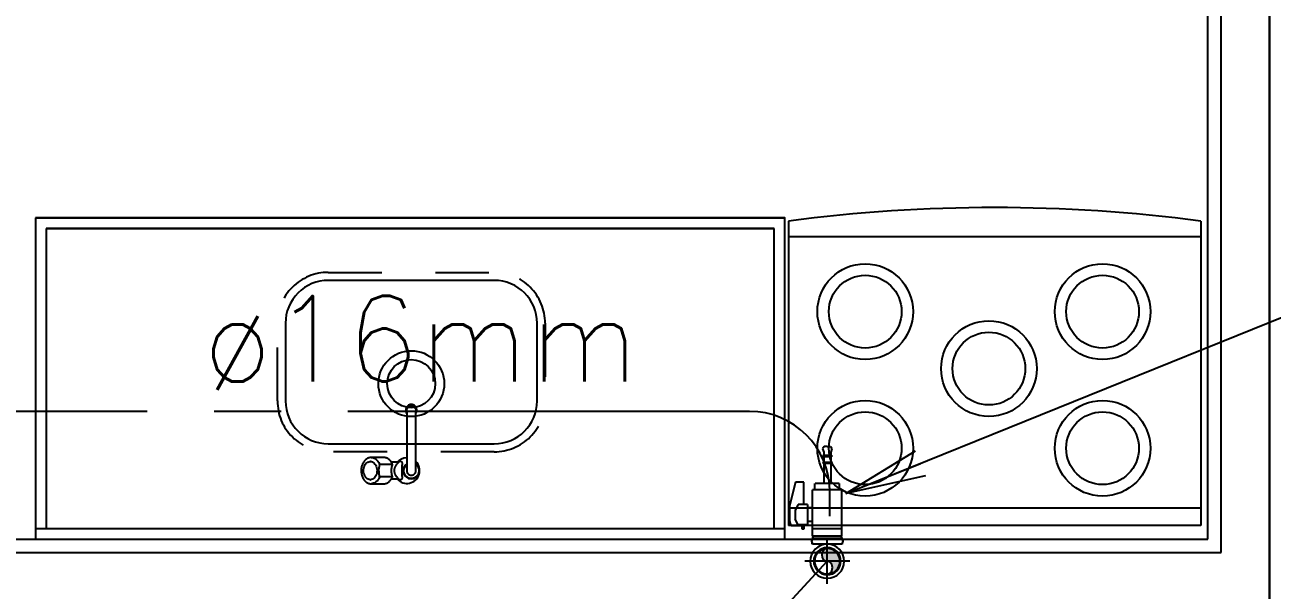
# Model space of a CAD drawing. Header units: millimetres. Extents: x 188.6 to 263.2, y 40.1 to 120.1.
# Drawn here: x 198.747 to 201.076, y 90.76 to 91.815 of the extents above; entities that cross this region are included whole.
import ezdxf

# ---------------------------------------------------------------- set-up
doc = ezdxf.new("R2010")
doc.units = ezdxf.units.MM
doc.linetypes.add('CENTER2', pattern=[1.125, 0.75, -0.125, 0.125, -0.125])
doc.linetypes.add('XREF-TIPO$0$HIDDEN2', pattern=[0.1875, 0.125, -0.0625])
for name, color, linetype in [('ARQ', 8, 'Continuous'), ('GAS-COL', 7, 'Continuous'), ('GAS-PONTO', 202, 'Continuous'), ('GAS-TEXTO', 7, 'Continuous'), ('GAS-TUBO-PISO', 6, 'CENTER2'), ('XREF-TIPO$0$L-MC-LAYOUT MOLHADO', 8, 'Continuous'), ('XREF-TIPO$0$LAYOUT MOLHADO', 8, 'Continuous')]:
    doc.layers.add(name, color=color, linetype=linetype)
doc.styles.add('60-100', font='romans.shx', dxfattribs={"height": 0.16})
doc.styles.add('60-75', font='romans.shx', dxfattribs={"height": 0.12})
doc.dimstyles.new('IND75', dxfattribs={"dimtxt": 0.15, "dimasz": 0.1875, "dimexe": 0.15, "dimexo": 0, "dimgap": 0.1, "dimtad": 1, "dimzin": 10, "dimdsep": 46, "dimtxsty": '60-75', "dimcen": 0, "dimclrd": 256, "dimclre": 1, "dimclrt": 256, "dimadec": 0, "dimazin": 0, "dimtfac": 1, "dimtix": 1, "dimtmove": 2, "dimatfit": 3, "dimfxl": 0.15, "dimtolj": 1, "dimtzin": 6, "dimarcsym": 0})
doc.dimstyles.new('SETAS75', dxfattribs={"dimtxt": 0.16, "dimasz": 0.15, "dimexe": 0.15, "dimexo": 0, "dimgap": 0.1, "dimtad": 1, "dimzin": 10, "dimdsep": 46, "dimtxsty": '60-100', "dimblk1": 'OPEN', "dimblk2": 'OPEN', "dimsah": 1, "dimcen": 0, "dimclrd": 244, "dimclre": 244, "dimclrt": 7, "dimadec": 0, "dimazin": 0, "dimtfac": 1, "dimtix": 1, "dimtmove": 2, "dimatfit": 3, "dimldrblk": 'OPEN', "dimfxl": 0.15, "dimtolj": 1, "dimtzin": 6, "dimarcsym": 0})

# ---------------------------------------------------------------- blocks, each defined once
blk = doc.blocks.new('XREF-TIPO$0$CUBA_BL47_SUPERIOR')
for p, q in [((0.155, 0.1123), (-0.155, 0.1123)), ((-0.235, 0.0323), (-0.235, -0.1128)), ((0.235, -0.1128), (0.235, 0.0323)), ((-0.155, -0.1928), (0.155, -0.1928))]:
    blk.add_line(p, q)
at = {"color": 8, "linetype": 'XREF-TIPO$0$HIDDEN2', "ltscale": 0.5}
blk.add_lwpolyline([(-0.25, 0.0323, -0.414214), (-0.155, 0.1273), (0.155, 0.1273, -0.414214), (0.25, 0.0323), (0.25, -0.1128, -0.414214), (0.155, -0.2078), (-0.155, -0.2078, -0.414214), (-0.25, -0.1128)], format="xyb", close=True, dxfattribs=at)
at = {"color": 8}
blk.add_circle((0, 0), 0.0615, dxfattribs=at)
blk.add_circle((0, 0), 0.0449)
for centre, start, end in [((-0.155, 0.0323), 90, 180), ((0.155, 0.0323), 0, 90), ((-0.155, -0.1128), 180, 270), ((0.155, -0.1128), 270, 0)]:
    blk.add_arc(centre, 0.08, start, end)
blk = doc.blocks.new('XREF-TIPO$0$DECA_1195CR40_SUPERIOR')
for p, q in [((0.0512, 0.0249), (0.051, 0.0249)), ((0.0513, 0.0249), (0.0512, 0.0249)), ((0.0751, 0.0249), (0.0513, 0.0249)), ((-0.0086, 0.0002), (-0.0086, -0.1099)), ((0.0086, -0.1099), (0.0086, 0.0002)), ((0.0369, 0.016), (0.0246, 0.016)), ((0.0766, 0.0174), (0.0761, 0.0174)), ((0.0246, -0.0151), (0.0369, -0.0151)), ((0.0761, -0.0166), (0.0766, -0.0166)), ((0.0513, -0.0241), (0.0751, -0.0241)), ((-0.0102, -0.1112), (-0.0102, -0.1129)), ((-0.0086, -0.1099), (-0.0086, -0.1112)), ((0.0086, -0.1112), (0.0086, -0.1099)), ((0.0102, -0.1129), (0.0102, -0.1112))]:
    blk.add_line(p, q)
at = {"color": 8}
for p, q in [((0.0594, 0.0116), (0.0356, 0.0116)), ((0.0356, -0.0108), (0.0594, -0.0108))]:
    blk.add_line(p, q, dxfattribs=at)
for points in [[(0.051, 0.0249, 0), (0.0505, 0.0249, 0), (0.0496, 0.0248, 0), (0.0488, 0.0247, 0), (0.0479, 0.0245, 0), (0.047, 0.0243, 0), (0.0462, 0.024, 0), (0.0454, 0.0236, 0), (0.0445, 0.0232, 0), (0.0437, 0.0228, 0), (0.0429, 0.0223, 0), (0.0422, 0.0218, 0), (0.0414, 0.0212, 0), (0.0407, 0.0205, 0), (0.04, 0.0198, 0), (0.0393, 0.0191, 0), (0.0386, 0.0183, 0), (0.038, 0.0175, 0), (0.0374, 0.0167, 0), (0.0368, 0.0158, 0), (0.0363, 0.0149, 0), (0.0358, 0.0139, 0), (0.0354, 0.013, 0), (0.0353, 0.0128, 0)], [(0.0513, 0.0249, 0), (0.0513, 0.0249, 0)], [(0.0751, -0.0241, 0), (0.0755, -0.0241, 0), (0.0764, -0.024, 0), (0.0773, -0.0239, 0), (0.0781, -0.0237, 0), (0.079, -0.0235, 0), (0.0799, -0.0233, 0), (0.0807, -0.0229, 0), (0.0815, -0.0226, 0), (0.0823, -0.0221, 0), (0.0831, -0.0217, 0), (0.0839, -0.0211, 0), (0.0847, -0.0206, 0), (0.0854, -0.02, 0), (0.0861, -0.0193, 0), (0.0868, -0.0186, 0), (0.0875, -0.0178, 0), (0.0881, -0.017, 0), (0.0888, -0.0162, 0), (0.0893, -0.0153, 0), (0.0899, -0.0144, 0), (0.0904, -0.0135, 0), (0.0909, -0.0125, 0), (0.0913, -0.0115, 0), (0.0917, -0.0105, 0), (0.0921, -0.0095, 0), (0.0924, -0.0084, 0), (0.0927, -0.0073, 0), (0.093, -0.0062, 0), (0.0932, -0.0051, 0), (0.0934, -0.004, 0), (0.0935, -0.0028, 0), (0.0936, -0.0017, 0), (0.0937, -0.0005, 0), (0.0937, 0.0006, 0), (0.0936, 0.0018, 0), (0.0936, 0.0029, 0), (0.0935, 0.0041, 0), (0.0933, 0.0052, 0), (0.0931, 0.0064, 0), (0.0929, 0.0075, 0), (0.0926, 0.0086, 0), (0.0923, 0.0096, 0), (0.092, 0.0107, 0), (0.0916, 0.0117, 0), (0.0912, 0.0128, 0), (0.0907, 0.0137, 0), (0.0902, 0.0147, 0), (0.0897, 0.0156, 0), (0.0891, 0.0165, 0), (0.0885, 0.0174, 0), (0.0879, 0.0182, 0), (0.0873, 0.019, 0), (0.0866, 0.0197, 0), (0.0859, 0.0204, 0), (0.0851, 0.0211, 0), (0.0844, 0.0217, 0), (0.0836, 0.0222, 0), (0.0828, 0.0227, 0), (0.082, 0.0232, 0), (0.0812, 0.0236, 0), (0.0803, 0.0239, 0), (0.0795, 0.0242, 0), (0.0786, 0.0245, 0), (0.0778, 0.0247, 0), (0.0769, 0.0248, 0), (0.076, 0.0249, 0), (0.0751, 0.0249, 0), (0.0751, 0.0249, 0)], [(0.0751, 0.0249, 0), (0.0751, 0.0249, 0)], [(0.0086, 0.0002, 0), (0.0086, 0.0005, 0), (0.0086, 0.0009, 0), (0.0086, 0.0012, 0), (0.0086, 0.0014, 0), (0.0085, 0.0016, 0), (0.0085, 0.0017, 0), (0.0085, 0.0018, 0), (0.0085, 0.0019, 0), (0.0085, 0.0021, 0), (0.0084, 0.0022, 0), (0.0084, 0.0023, 0), (0.0084, 0.0024, 0), (0.0084, 0.0024, 0), (0.0083, 0.0025, 0), (0.0083, 0.0026, 0), (0.0082, 0.0029, 0), (0.0081, 0.0032, 0), (0.008, 0.0035, 0), (0.0079, 0.0038, 0), (0.0076, 0.0045, 0), (0.0073, 0.005, 0), (0.0069, 0.0056, 0), (0.0065, 0.0061, 0), (0.006, 0.0065, 0), (0.0055, 0.007, 0), (0.005, 0.0074, 0), (0.0045, 0.0077, 0), (0.004, 0.008, 0), (0.0034, 0.0083, 0), (0.0028, 0.0085, 0), (0.0022, 0.0087, 0), (0.0016, 0.0088, 0), (0.001, 0.0089, 0), (0.0003, 0.009, 0), (-0.0003, 0.009, 0), (-0.0009, 0.0089, 0), (-0.0016, 0.0088, 0), (-0.0022, 0.0087, 0), (-0.0028, 0.0085, 0), (-0.0034, 0.0083, 0), (-0.0039, 0.008, 0), (-0.0045, 0.0077, 0), (-0.005, 0.0074, 0), (-0.0055, 0.007, 0), (-0.006, 0.0066, 0), (-0.0064, 0.0061, 0), (-0.0068, 0.0056, 0), (-0.0072, 0.0051, 0), (-0.0076, 0.0045, 0), (-0.0076, 0.0043, 0), (-0.0077, 0.0042, 0), (-0.0078, 0.004, 0), (-0.0079, 0.0039, 0), (-0.0079, 0.0037, 0), (-0.008, 0.0035, 0), (-0.0081, 0.0032, 0), (-0.0082, 0.003, 0), (-0.0083, 0.0027, 0), (-0.0084, 0.0024, 0), (-0.0085, 0.002, 0), (-0.0085, 0.0016, 0), (-0.0086, 0.0011, 0), (-0.0086, 0.0007, 0), (-0.0086, 0.0002, 0)], [(0.0246, 0.016, 0), (0.0245, 0.016, 0), (0.0243, 0.016, 0), (0.0242, 0.016, 0), (0.0241, 0.016, 0), (0.024, 0.016, 0), (0.024, 0.016, 0), (0.024, 0.016, 0)], [(0.0352, 0.0117, 0), (0.0352, 0.0117, 0), (0.0353, 0.0117, 0), (0.0354, 0.0116, 0), (0.0356, 0.0116, 0)], [(0.0352, 0.0117, 0), (0.0354, 0.0111, 0), (0.0357, 0.0099, 0), (0.036, 0.0087, 0), (0.0362, 0.0075, 0), (0.0364, 0.0063, 0), (0.0366, 0.005, 0), (0.0367, 0.0037, 0), (0.0368, 0.0025, 0), (0.0368, 0.0012, 0), (0.0368, -0.0001, 0), (0.0368, -0.0013, 0), (0.0367, -0.0026, 0), (0.0366, -0.0039, 0), (0.0364, -0.0051, 0), (0.0363, -0.0064, 0), (0.036, -0.0076, 0), (0.0358, -0.0088, 0), (0.0354, -0.01, 0), (0.0352, -0.0109, 0)], [(0.0639, 0.0004, 0), (0.0641, 0.003, 0), (0.0645, 0.0056, 0), (0.0652, 0.008, 0), (0.0662, 0.0102, 0), (0.0675, 0.0122, 0), (0.0689, 0.014, 0), (0.0705, 0.0154, 0), (0.0723, 0.0164, 0), (0.0742, 0.0171, 0), (0.0761, 0.0174, 0), (0.0766, 0.0174, 0)], [(0.0766, -0.0166, 0), (0.0746, -0.0164, 0), (0.0727, -0.0158, 0), (0.0709, -0.0148, 0), (0.0693, -0.0135, 0), (0.0678, -0.0118, 0), (0.0665, -0.0099, 0), (0.0655, -0.0077, 0), (0.0647, -0.0053, 0), (0.0642, -0.0028, 0), (0.0639, -0.0002, 0), (0.0639, 0.0004, 0)], [(0.0766, 0.0174, 0), (0.0785, 0.0172, 0), (0.0804, 0.0166, 0), (0.0822, 0.0157, 0), (0.0838, 0.0143, 0), (0.0853, 0.0127, 0), (0.0866, 0.0107, 0), (0.0877, 0.0085, 0), (0.0885, 0.0062, 0), (0.089, 0.0036, 0), (0.0892, 0.001, 0), (0.0891, -0.0016, 0), (0.0887, -0.0041, 0), (0.0881, -0.0066, 0), (0.0871, -0.0088, 0), (0.086, -0.0109, 0), (0.0846, -0.0127, 0), (0.083, -0.0142, 0), (0.0812, -0.0154, 0), (0.0794, -0.0161, 0), (0.0775, -0.0165, 0), (0.0766, -0.0166, 0)], [(0.024, -0.0152, 0), (0.024, -0.0152, 0), (0.024, -0.0151, 0), (0.0241, -0.0151, 0), (0.0243, -0.0151, 0), (0.0245, -0.0151, 0), (0.0246, -0.0151, 0)], [(0.0356, -0.0108, 0), (0.0354, -0.0108, 0), (0.0353, -0.0108, 0), (0.0352, -0.0108, 0), (0.0352, -0.0109, 0)], [(0.0353, -0.0119, 0), (0.0355, -0.0125, 0), (0.036, -0.0134, 0), (0.0365, -0.0144, 0), (0.037, -0.0153, 0), (0.0376, -0.0161, 0), (0.0382, -0.017, 0), (0.0389, -0.0178, 0), (0.0395, -0.0185, 0), (0.0402, -0.0193, 0), (0.041, -0.0199, 0), (0.0417, -0.0205, 0), (0.0425, -0.0211, 0), (0.0432, -0.0216, 0), (0.0441, -0.0221, 0), (0.0449, -0.0226, 0), (0.0457, -0.0229, 0), (0.0466, -0.0233, 0), (0.0474, -0.0235, 0), (0.0483, -0.0237, 0), (0.0491, -0.0239, 0), (0.05, -0.024, 0), (0.0509, -0.0241, 0), (0.0514, -0.0241, 0)], [(0.0514, -0.0241, 0), (0.0513, -0.0241, 0)], [(0.0751, -0.0241, 0), (0.0751, -0.0241, 0)], [(-0.0086, -0.1059, 0), (-0.0094, -0.1075, 0), (-0.0099, -0.1091, 0), (-0.0102, -0.1109, 0), (-0.0102, -0.1112, 0)], [(-0.0102, -0.1129, 0), (-0.01, -0.1147, 0), (-0.0096, -0.1164, 0), (-0.0088, -0.118, 0), (-0.0078, -0.1195, 0), (-0.0065, -0.1207, 0), (-0.0051, -0.1217, 0), (-0.0035, -0.1225, 0), (-0.0018, -0.1229, 0), (0, -0.1231, 0)], [(0, -0.1231, 0), (0.0018, -0.1229, 0), (0.0035, -0.1225, 0), (0.0051, -0.1217, 0), (0.0065, -0.1207, 0), (0.0078, -0.1195, 0), (0.0088, -0.118, 0), (0.0096, -0.1164, 0), (0.01, -0.1147, 0), (0.0102, -0.1129, 0)], [(0.0102, -0.1112, 0), (0.01, -0.1095, 0), (0.0096, -0.1078, 0), (0.0088, -0.1062, 0), (0.0086, -0.1059, 0)]]:
    blk.add_polyline3d(points)
for points in [[(0.0594, 0.0129, 0), (0.0607, 0.0155, 0), (0.0623, 0.0179, 0), (0.064, 0.0199, 0), (0.066, 0.0216, 0), (0.0681, 0.023, 0), (0.0703, 0.0241, 0), (0.0725, 0.0247, 0), (0.0749, 0.0249, 0), (0.0751, 0.0249, 0)], [(0.0253, -0.0151, 0), (0.0249, -0.0153, 0), (0.0243, -0.0157, 0), (0.0235, -0.0161, 0), (0.0227, -0.0164, 0), (0.022, -0.0167, 0), (0.0213, -0.0168, 0), (0.0207, -0.0169, 0), (0.0201, -0.017, 0), (0.0196, -0.0169, 0), (0.0192, -0.0168, 0), (0.0186, -0.0166, 0), (0.0182, -0.0163, 0), (0.0179, -0.0159, 0), (0.0177, -0.0154, 0), (0.0175, -0.0149, 0), (0.0173, -0.0142, 0), (0.0173, -0.0135, 0), (0.0173, -0.0127, 0), (0.0173, -0.0118, 0), (0.0173, -0.0108, 0), (0.0174, -0.01, 0), (0.0174, -0.0091, 0), (0.0175, -0.0082, 0), (0.0175, -0.0072, 0), (0.0176, -0.0065, 0), (0.0176, -0.0056, 0), (0.0177, -0.0051, 0), (0.0177, -0.0044, 0), (0.0177, -0.0038, 0), (0.0177, -0.0034, 0), (0.0177, -0.003, 0), (0.0178, -0.0026, 0), (0.0178, -0.0022, 0), (0.0178, -0.0017, 0), (0.0178, -0.0012, 0), (0.0178, -0.0008, 0), (0.0178, -0.0004, 0), (0.0178, -0.0001, 0), (0.0178, 0.0004, 0), (0.0178, 0.0009, 0), (0.0178, 0.0014, 0), (0.0178, 0.0018, 0), (0.0178, 0.0022, 0), (0.0178, 0.0026, 0), (0.0178, 0.003, 0), (0.0178, 0.0034, 0), (0.0177, 0.004, 0), (0.0177, 0.0047, 0), (0.0177, 0.0053, 0), (0.0177, 0.0058, 0), (0.0176, 0.0067, 0), (0.0176, 0.0074, 0), (0.0175, 0.0087, 0), (0.0174, 0.0099, 0), (0.0174, 0.0109, 0), (0.0173, 0.0119, 0), (0.0173, 0.0129, 0), (0.0173, 0.0138, 0), (0.0173, 0.0146, 0), (0.0174, 0.0154, 0), (0.0176, 0.0161, 0), (0.0178, 0.0166, 0), (0.0181, 0.017, 0), (0.0184, 0.0173, 0), (0.0187, 0.0175, 0), (0.0192, 0.0177, 0), (0.0197, 0.0178, 0), (0.0203, 0.0178, 0), (0.0211, 0.0177, 0), (0.0219, 0.0176, 0), (0.0226, 0.0173, 0), (0.0234, 0.017, 0), (0.0242, 0.0166, 0), (0.025, 0.0162, 0), (0.0253, 0.016, 0)], [(0.0246, 0.016, 0), (0.0244, 0.016, 0), (0.0244, 0.0159, 0), (0.0243, 0.0158, 0), (0.0243, 0.0156, 0), (0.0244, 0.0154, 0), (0.0245, 0.0152, 0), (0.0248, 0.0148, 0), (0.0251, 0.0144, 0), (0.0254, 0.014, 0), (0.0258, 0.0135, 0), (0.0267, 0.0124, 0), (0.0272, 0.0118, 0), (0.0277, 0.0112, 0), (0.0282, 0.0103, 0), (0.0288, 0.0094, 0), (0.0294, 0.0083, 0), (0.0297, 0.0077, 0), (0.03, 0.0071, 0), (0.0303, 0.0064, 0), (0.0305, 0.0056, 0), (0.0307, 0.0052, 0), (0.0308, 0.0048, 0), (0.0309, 0.0044, 0), (0.031, 0.0039, 0), (0.0311, 0.0034, 0), (0.0312, 0.0029, 0), (0.0313, 0.0024, 0), (0.0313, 0.0019, 0), (0.0314, 0.0014, 0), (0.0314, 0.0009, 0), (0.0314, 0.0006, 0), (0.0314, 0.0004, 0), (0.0314, 0.0001, 0), (0.0314, -0.0002, 0), (0.0314, -0.0005, 0), (0.0314, -0.0007, 0), (0.0313, -0.001, 0), (0.0313, -0.0013, 0), (0.0313, -0.0017, 0), (0.0312, -0.0021, 0), (0.0311, -0.0025, 0), (0.0311, -0.0029, 0), (0.031, -0.0033, 0), (0.0309, -0.0036, 0), (0.0308, -0.0041, 0), (0.0306, -0.0045, 0), (0.0303, -0.0053, 0), (0.03, -0.0061, 0), (0.0297, -0.0068, 0), (0.0292, -0.0078, 0), (0.0288, -0.0086, 0), (0.0283, -0.0094, 0), (0.0278, -0.0101, 0), (0.0269, -0.0113, 0), (0.0261, -0.0124, 0), (0.0253, -0.0133, 0), (0.025, -0.0137, 0), (0.0247, -0.014, 0), (0.0245, -0.0144, 0), (0.0243, -0.0147, 0), (0.0243, -0.0149, 0), (0.0243, -0.015, 0), (0.0243, -0.0151, 0), (0.0245, -0.0151, 0), (0.0246, -0.0151, 0)], [(0.0594, 0.0129, 0), (0.0593, 0.0127, 0), (0.0593, 0.0125, 0), (0.0593, 0.0122, 0), (0.0593, 0.0119, 0), (0.0593, 0.0117, 0), (0.0594, 0.0116, 0)], [(0.0594, -0.0108, 0), (0.0602, -0.0075, 0), (0.0607, -0.0041, 0), (0.061, -0.0006, 0), (0.0609, 0.0028, 0), (0.0605, 0.0062, 0), (0.0599, 0.0096, 0), (0.0594, 0.0116, 0)], [(0.0594, -0.0108, 0), (0.0593, -0.011, 0), (0.0593, -0.0113, 0), (0.0593, -0.0115, 0), (0.0593, -0.0118, 0), (0.0594, -0.012, 0), (0.0594, -0.0121, 0)], [(0.0751, -0.0241, 0), (0.0727, -0.0239, 0), (0.0705, -0.0233, 0), (0.0682, -0.0223, 0), (0.0662, -0.0209, 0), (0.0642, -0.0192, 0), (0.0624, -0.0172, 0), (0.0609, -0.0149, 0), (0.0595, -0.0123, 0), (0.0594, -0.0121, 0)], [(0.0086, -0.1112, 0), (0.0086, -0.1119, 0), (0.0085, -0.1126, 0), (0.0084, -0.1133, 0), (0.0082, -0.1139, 0), (0.008, -0.1145, 0), (0.0077, -0.1152, 0), (0.0074, -0.1157, 0), (0.007, -0.1163, 0), (0.0066, -0.1168, 0), (0.0061, -0.1173, 0), (0.0056, -0.1178, 0), (0.0051, -0.1182, 0), (0.0045, -0.1186, 0), (0.0039, -0.1189, 0), (0.0033, -0.1192, 0), (0.0027, -0.1194, 0), (0.002, -0.1196, 0), (0.0014, -0.1197, 0), (0.0007, -0.1198, 0), (0, -0.1198, 0), (-0.0007, -0.1198, 0), (-0.0013, -0.1197, 0), (-0.002, -0.1196, 0), (-0.0027, -0.1194, 0), (-0.0033, -0.1192, 0), (-0.0039, -0.1189, 0), (-0.0045, -0.1186, 0), (-0.0051, -0.1182, 0), (-0.0056, -0.1178, 0), (-0.0061, -0.1173, 0), (-0.0066, -0.1168, 0), (-0.007, -0.1163, 0), (-0.0073, -0.1157, 0), (-0.0077, -0.1152, 0), (-0.008, -0.1145, 0), (-0.0082, -0.1139, 0), (-0.0084, -0.1133, 0), (-0.0085, -0.1126, 0), (-0.0086, -0.1119, 0), (-0.0086, -0.1112, 0)]]:
    blk.add_polyline3d(points, dxfattribs=at)
for centre, radius, start, end in [((0.0083, 0.0004), 0.0239, 40.6224, 224.7251), ((0, 0.0004), 0.0155, 303.7054, 236.2946), ((0, 0.0004), 0.00862, 180, 180.586), ((0, 0.0004), 0.00862, 180.586, 182.5957), ((0, 0.0004), 0.00862, 357.1497, 359.5628), ((0, 0.0004), 0.00862, 359.5628, 0), ((0.0366, 0.0122), 0.0015, 156.1757, 196.6323), ((0.0083, 0.0004), 0.0239, 270.7235, 319.3776), ((0.0366, -0.0113), 0.0015, 163.3677, 203.8243)]:
    blk.add_arc(centre, radius, start, end)
for start, end in [(0, 233.4897), (306.5103, 0)]:
    blk.add_arc((0, 0.0004), 0.0145, start, end, dxfattribs=at)
blk = doc.blocks.new('XREF-TIPO$0$B10')
at = {"layer": 'XREF-TIPO$0$LAYOUT MOLHADO'}
blk.add_line((1.4, -0.02), (0, -0.02), dxfattribs=at)
at = {"layer": 'XREF-TIPO$0$LAYOUT MOLHADO', "color": 8}
for p, q in [((0.02, -0.02), (0.02, -0.58)), ((1.38, -0.58), (1.38, -0.02)), ((0.02, -0.58), (1.38, -0.58))]:
    blk.add_line(p, q, dxfattribs=at)
at = {"layer": 'XREF-TIPO$0$LAYOUT MOLHADO'}
blk.add_lwpolyline([(1.4, -0.6), (1.4, 0), (0, 0), (0, -0.6)], close=True, dxfattribs=at)
at = {"layer": 'XREF-TIPO$0$L-MC-LAYOUT MOLHADO'}
for name, p in [('XREF-TIPO$0$DECA_1195CR40_SUPERIOR', (0.698, -0.1285)), ('XREF-TIPO$0$CUBA_BL47_SUPERIOR', (0.698, -0.2904))]:
    blk.add_blockref(name, p, dxfattribs=at)
blk = doc.blocks.new('A$C0BE265FA')
at = {"layer": 'ARQ'}
for p, q in [((-10.34, 2.9353), (-10.34, 5.0652)), ((-10.25, 5.0651), (-10.25, 1.4951)), ((-10.25, 2.8453), (-10.25, 5.0651)), ((-10.365, 2.9603), (-10.365, 5.0402)), ((-12.555, 3.5603), (-11.155, 3.5603)), ((-11.1484, 3.554), (-11.1484, 2.9859)), ((-10.3784, 3.554), (-10.3784, 2.9859)), ((-12.535, 3.5403), (-11.175, 3.5403)), ((-10.3784, 3.5249), (-11.1484, 3.5249)), ((-10.3784, 3.018), (-11.1484, 3.018)), ((-10.3784, 2.9859), (-11.1484, 2.9859)), ((-13.925, 2.9603), (-10.365, 2.9603)), ((-13.95, 2.9353), (-10.34, 2.9353))]:
    blk.add_line(p, q, dxfattribs=at)
for centre, radius in [((-11.0051, 3.3851), 0.0893), ((-10.5617, 3.3851), 0.0893), ((-11.0051, 3.3851), 0.0679), ((-10.5617, 3.3851), 0.0679), ((-10.774, 3.2788), 0.0893), ((-10.774, 3.2788), 0.0679), ((-11.0051, 3.1301), 0.0893), ((-10.5617, 3.1301), 0.0893), ((-11.0051, 3.1301), 0.0679), ((-10.5617, 3.1301), 0.0679)]:
    blk.add_circle(centre, radius, dxfattribs=at)
blk.add_arc((-10.7634, 0.6482), 2.9313, 82.4528, 97.5472, dxfattribs=at)
at = {"layer": 'ARQ', "rotation": 180}
blk.add_blockref('XREF-TIPO$0$B10', (-11.155, 2.9603), dxfattribs=at)
blk = doc.blocks.new('ponto')
at = {"layer": 'GAS-PONTO'}
for p, q in [((-0.004, 0.1217), (-0.0058, 0.1186)), ((-0.0058, 0.1186), (-0.0043, 0.1145)), ((-0.0056, 0.1102), (-0.0056, 0.1092)), ((-0.0043, 0.1102), (-0.0056, 0.1102)), ((-0.0043, 0.1092), (-0.0056, 0.1092)), ((-0.0043, 0.1145), (-0.0043, 0.1102)), ((0.0043, 0.1102), (-0.0043, 0.1102)), ((-0.0043, 0.1102), (-0.0043, 0.0756)), ((-0.0043, 0.1092), (0.0043, 0.1092)), ((0, 0.1217), (-0.004, 0.1217)), ((0, 0.1217), (0.004, 0.1217)), ((0.004, 0.1217), (0.0058, 0.1186)), ((0.0058, 0.1186), (0.0043, 0.1145)), ((0.0043, 0.1145), (0.0043, 0.1102)), ((0.0043, 0.1102), (0.0056, 0.1102)), ((0.0043, 0.1102), (0.0043, 0.0756)), ((0.0056, 0.1092), (0.0043, 0.1092)), ((0.0056, 0.1102), (0.0056, 0.1092)), ((-0.0056, 0.1018), (-0.0056, 0.1007)), ((-0.0043, 0.1018), (-0.0056, 0.1018)), ((-0.0043, 0.1007), (-0.0056, 0.1007)), ((0.0043, 0.1018), (-0.0043, 0.1018)), ((-0.0043, 0.1007), (0.0043, 0.1007)), ((0.0043, 0.1018), (0.0056, 0.1018)), ((0.0056, 0.1007), (0.0043, 0.1007)), ((0.0056, 0.1018), (0.0056, 0.1007)), ((-0.0394, 0.0774), (-0.047, 0.0479)), ((-0.0292, 0.0774), (-0.0394, 0.0774)), ((-0.0292, 0.0493), (-0.0292, 0.0774)), ((-0.0182, 0.0101), (-0.0182, 0.0678)), ((0.0176, 0.0678), (-0.0182, 0.0678)), ((-0.0153, 0.0678), (-0.0153, 0.0755)), ((0.0148, 0.0755), (-0.0152, 0.0755)), ((0.0148, 0.0755), (0.0148, 0.0678)), ((0.0176, 0.0678), (0.0176, 0.0101)), ((-0.047, 0.0479), (-0.047, 0.0303)), ((-0.0361, 0.0493), (-0.04, 0.0425)), ((-0.0292, 0.0493), (-0.0361, 0.0493)), ((-0.0246, 0.0493), (-0.0292, 0.0493)), ((-0.0246, 0.0493), (-0.0246, 0.0243)), ((-0.04, 0.0425), (-0.04, 0.0311)), ((-0.0182, 0.0452), (-0.0246, 0.0452)), ((-0.0448, 0.023), (-0.047, 0.0303)), ((-0.0312, 0.023), (-0.0448, 0.023)), ((-0.0361, 0.0243), (-0.04, 0.0311)), ((-0.0292, 0.0243), (-0.0361, 0.0243)), ((-0.0312, 0.0186), (-0.0312, 0.023)), ((-0.0292, 0.0186), (-0.0312, 0.0186)), ((-0.0246, 0.0243), (-0.0292, 0.0243)), ((-0.0292, 0.0243), (-0.0292, 0.0186)), ((-0.0182, 0.0284), (-0.0246, 0.0284)), ((0.0176, 0.0193), (-0.018, 0.0193)), ((-0.0185, 0.0069), (-0.0194, 0.0052)), ((-0.0185, 0.0069), (-0.0194, 0.0052)), ((-0.0194, 0.0024), (-0.0188, 0.0014)), ((-0.0194, 0.0024), (-0.0188, 0.0014)), ((-0.0185, 0.0075), (-0.0185, 0.0069)), ((-0.0185, 0.0075), (-0.0185, 0.0069)), ((0.0185, 0.0069), (-0.0185, 0.0069)), ((0.0185, 0), (-0.0185, 0)), ((0.0176, 0.0101), (-0.0182, 0.0101)), ((0.016, 0.01), (-0.016, 0.01)), ((0.016, 0.01), (-0.016, 0.01)), ((0.0185, 0.0069), (0.0185, 0.0075)), ((0.0185, 0.0069), (0.0185, 0.0075)), ((0.0194, 0.0052), (0.0185, 0.0069)), ((0.0194, 0.0052), (0.0185, 0.0069)), ((0.0188, 0.0014), (0.0194, 0.0024)), ((0.0188, 0.0014), (0.0194, 0.0024))]:
    blk.add_line(p, q, dxfattribs=at)
for centre, radius, start, end in [((-0.0166, 0.0038), 0.00309, 153.4394, 206.5695), ((-0.0166, 0.0038), 0.00309, 153.4394, 206.5695), ((-0.0216, 0), 0.00309, 0.0045, 26.5695), ((-0.0216, 0), 0.00309, 0.0045, 26.5695), ((-0.016, 0.0075), 0.00247, 90.0045, 180.0045), ((-0.016, 0.0075), 0.00247, 90.0045, 180.0045), ((0.016, 0.0075), 0.00247, 0.0045, 90.0045), ((0.016, 0.0075), 0.00247, 0.0045, 90.0045), ((0.0216, 0), 0.00309, 153.4394, 180.0045), ((0.0216, 0), 0.00309, 153.4394, 180.0045), ((0.0166, 0.0038), 0.00309, 333.4394, 26.5695), ((0.0166, 0.0038), 0.00309, 333.4394, 26.5695)]:
    blk.add_arc(centre, radius, start, end, dxfattribs=at)
blk = doc.blocks.new('C50')
h = blk.add_hatch(color=8)
edge = h.paths.add_edge_path()
edge.add_arc((0, 0), 0.0238, 540, 720)
edge.add_ellipse((0.0119, 0), major_axis=(0.0119, 0), ratio=0.815791, start_angle=180, end_angle=360, ccw=False)
edge.add_ellipse((-0.0119, 0), major_axis=(-0.0119, 0), ratio=0.815791, start_angle=180, end_angle=360)
at = {"color": 252}
for p, q in [((0, -0.0421), (0, 0.0421)), ((0.0421, 0), (-0.0421, 0))]:
    blk.add_line(p, q, dxfattribs=at)
at = {"color": 0}
for radius in [0.0318, 0.0253]:
    blk.add_circle((0, 0), radius, dxfattribs=at)
at = {"color": 8}
blk.add_circle((0, 0), 0.0237, dxfattribs=at)
blk.add_ellipse((-0.0119, 0), major_axis=(-0.0119, 0), ratio=0.815791, start_param=3.141593, end_param=6.283185, dxfattribs=at)
at = {"color": 8, "extrusion": (0, 0, -1)}
blk.add_ellipse((0.0119, 0), major_axis=(0.0119, 0), ratio=0.815791, start_param=0, end_param=3.141593, dxfattribs=at)
blk = doc.blocks.new('_OPEN')
at = {"color": 0, "linetype": 'ByBlock'}
for p, q in [((-1, 0.167), (0, 0)), ((0, 0), (-1, -0.167)), ((0, 0), (-1, 0))]:
    blk.add_line(p, q, dxfattribs=at)

msp = doc.modelspace()

# ---------------------------------------------------------------- block references
at = {"layer": 'ARQ'}
msp.add_blockref('A$C0BE265FA', (211.3213, 87.8947), dxfattribs=at)

# ---------------------------------------------------------------- next in the draw order: linework, layer by layer
at = {"layer": 'GAS-TUBO-PISO'}
for p, q in [((200.1, 91.0937), (198.4472, 91.0937)), ((200.25, 90.898), (200.25, 90.9437))]:
    msp.add_line(p, q, dxfattribs=at)
msp.add_arc((200.1, 90.9437), 0.15, 0, 90, dxfattribs=at)

# ---------------------------------------------------------------- next in the draw order: block references
at = {"layer": 'GAS-COL', "xscale": -1, "rotation": 90.00000000005213}
msp.add_blockref('C50', (200.2453, 90.8139), dxfattribs=at)
at = {"layer": 'GAS-PONTO', "xscale": 1.5, "yscale": 1.5, "zscale": 1.5}
msp.add_blockref('ponto', (200.2453, 90.8457), dxfattribs=at)

# ---------------------------------------------------------------- next in the draw order: texts
at = {"layer": 'GAS-TEXTO', "style": '60-75'}
msp.add_text('ø16mm', height=0.16, dxfattribs=at).set_placement((199.0785, 91.1492))

# ---------------------------------------------------------------- next in the draw order: leaders
at = {"layer": 'GAS-COL'}
msp.add_leader([(199.8898, 90.4297), (200.2453, 90.8139)], dimstyle='IND75', override={"dimldrblk": 'ClosedBlank'}, dxfattribs=at)
at = {"layer": 'GAS-TEXTO'}
msp.add_leader([(200.2802, 90.9403), (201.1502, 91.2917), (202.923, 91.2917)], dimstyle='SETAS75', dxfattribs=at)

doc.saveas('drawing.dxf')
